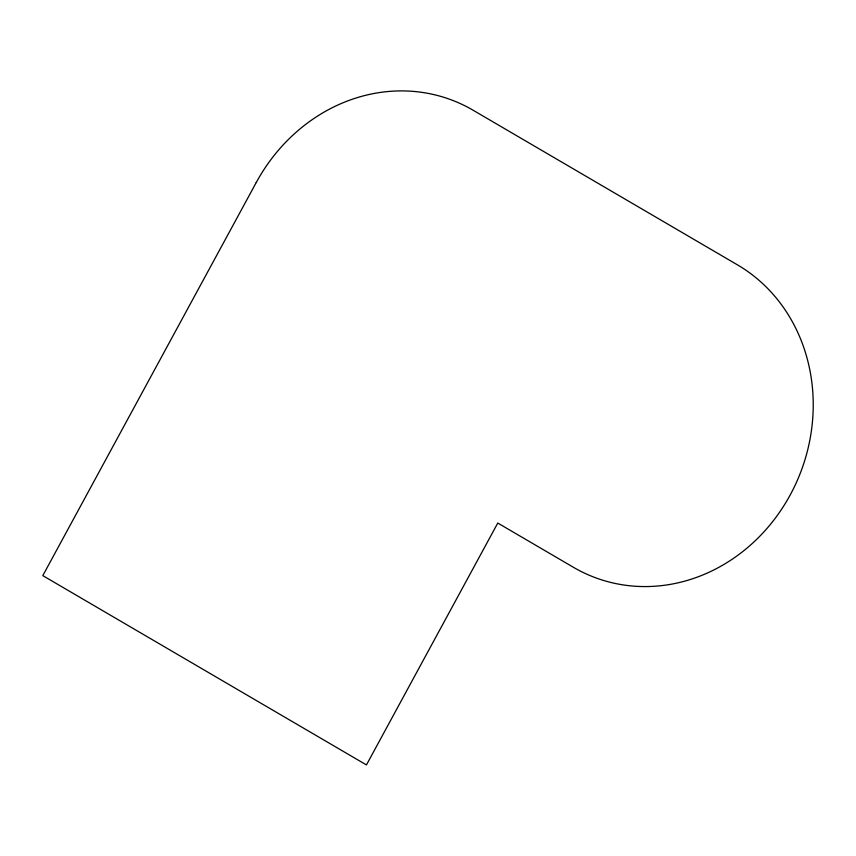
<?xml version="1.0" encoding="UTF-8"?>
<svg xmlns="http://www.w3.org/2000/svg" width="856" height="856" viewBox="0 0 856 856"><rect width="100%" height="100%" fill="white"/><g stroke="black" fill="none" stroke-linecap="round" stroke-linejoin="round"><path stroke-width="1.28" d="M256.222 182.553L42.8 575.628L366.443 764.932L497.775 523.048L573.285 567.218A172.431 155.781 -69.8 0 0 790.227 494.907A172.431 155.781 -69.8 0 0 737.455 264.857L473.154 110.253A172.431 155.781 -69.8 0 0 256.222 182.553"/></g></svg>
